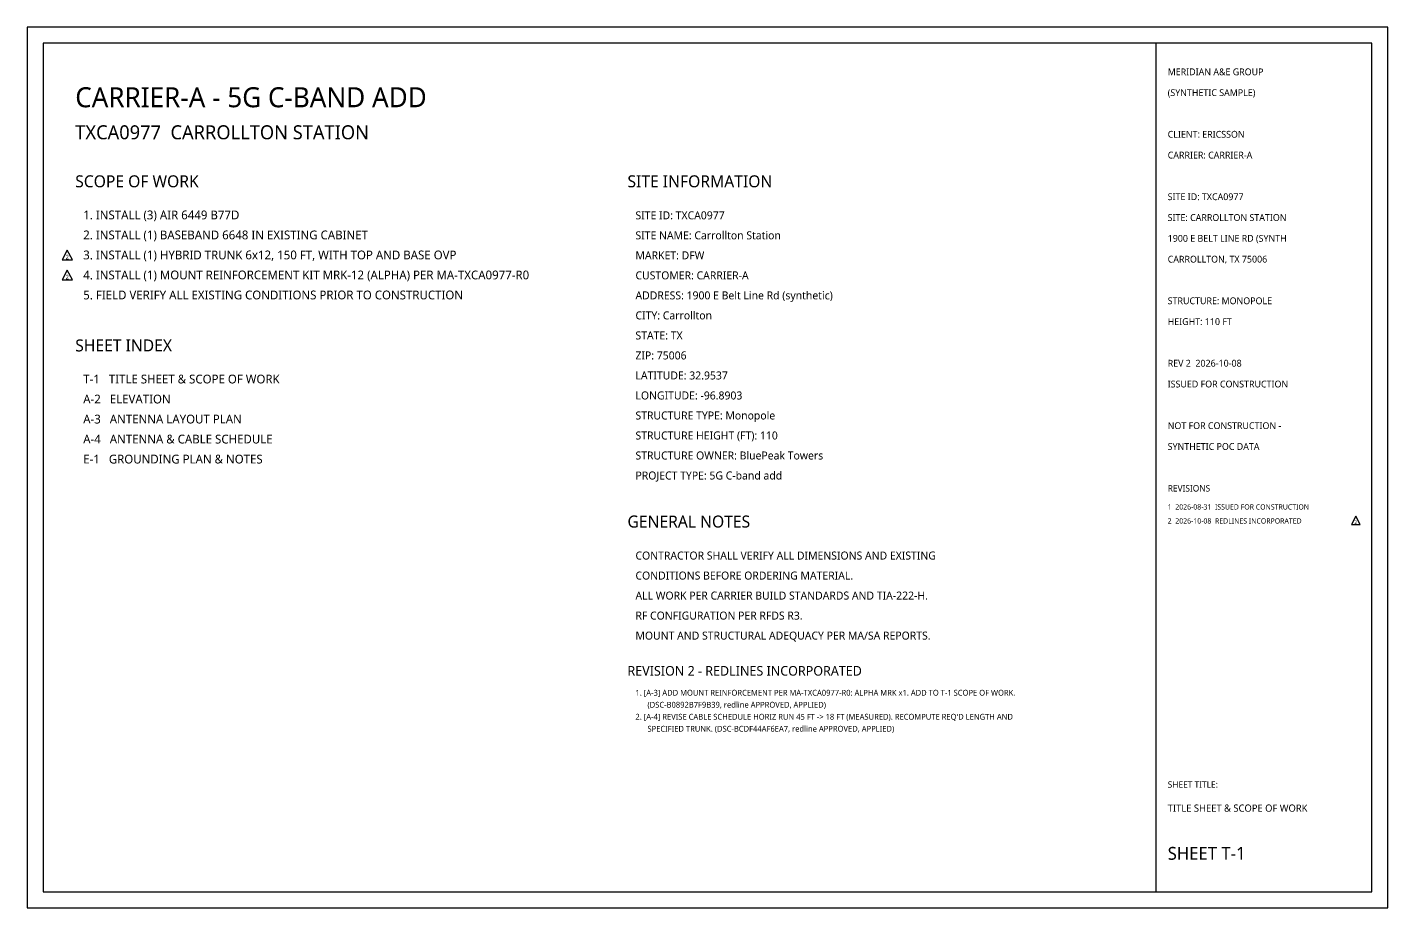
# Model space of a CAD drawing. Extents: x 0 to 1940, y 0 to 220.
# Drawn here: x 0 to 340, y 0 to 220 of the extents above; entities that cross this region are included whole.
import ezdxf
from ezdxf.enums import TextEntityAlignment as Align

# ---------------------------------------------------------------- set-up
doc = ezdxf.new("R2010")
doc.units = 0
for name, color, linetype in [('A-BORDER', 7, 'Continuous'), ('A-REV', 1, 'Continuous'), ('A-TEXT', 7, 'Continuous'), ('A-TITLE', 7, 'Continuous')]:
    doc.layers.add(name, color=color, linetype=linetype)
doc.styles.add('OpenSans', font='OpenSans-Regular.ttf')

msp = doc.modelspace()

# ---------------------------------------------------------------- linework, layer by layer
at = {"layer": 'A-BORDER'}
for points in [[(0, 0), (340, 0), (340, 220), (0, 220)], [(4, 4), (336, 4), (336, 216), (4, 216)]]:
    msp.add_lwpolyline(points, close=True, dxfattribs=at)
at = {"layer": 'A-REV'}
for points in [[(8.7, 161.86), (11.3, 161.86), (10, 164.33)], [(8.7, 156.86), (11.3, 156.86), (10, 159.33)], [(330.9, 95.72), (333.1, 95.72), (332, 97.81)]]:
    msp.add_lwpolyline(points, close=True, dxfattribs=at)
at = {"layer": 'A-TITLE'}
msp.add_lwpolyline([(282, 4), (336, 4), (336, 216), (282, 216)], close=True, dxfattribs=at)

# ---------------------------------------------------------------- texts
at = {"layer": 'A-REV', "style": 'OpenSans'}
for height, p in [(1.09, (10, 162.59)), (1.09, (10, 157.59)), (0.924, (332, 96.34))]:
    msp.add_text('2', height=height, dxfattribs=at).set_placement(p, align=Align.MIDDLE_CENTER)
for s, height, p in [('2  2026-10-08  REDLINES INCORPORATED', 1.3, (285, 96)), ('REVISION 2 - REDLINES INCORPORATED', 2.4, (150, 58)), ('1. [A-3] ADD MOUNT REINFORCEMENT PER MA-TXCA0977-R0: ALPHA MRK x1. ADD TO T-1 SCOPE OF WORK.', 1.45, (152, 53)), ('(DSC-B0892B7F9B39, redline APPROVED, APPLIED)', 1.45, (155, 50)), ("2. [A-4] REVISE CABLE SCHEDULE HORIZ RUN 45 FT -> 18 FT (MEASURED). RECOMPUTE REQ'D LENGTH AND", 1.45, (152, 47)), ('SPECIFIED TRUNK. (DSC-BCDF44AF6EA7, redline APPROVED, APPLIED)', 1.45, (155, 44))]:
    msp.add_text(s, height=height, dxfattribs=at).set_placement(p)
at = {"layer": 'A-TEXT', "style": 'OpenSans'}
for s, height, p in [('CARRIER-A - 5G C-BAND ADD', 5, (12, 200)), ('TXCA0977  CARROLLTON STATION', 3.5, (12, 192)), ('SCOPE OF WORK', 3, (12, 180)), ('SITE INFORMATION', 3, (150, 180)), ('1. INSTALL (3) AIR 6449 B77D', 2.2, (14, 172)), ('SITE ID: TXCA0977', 2, (152, 172)), ('2. INSTALL (1) BASEBAND 6648 IN EXISTING CABINET', 2.2, (14, 167)), ('SITE NAME: Carrollton Station', 2, (152, 167)), ('3. INSTALL (1) HYBRID TRUNK 6x12, 150 FT, WITH TOP AND BASE OVP', 2.2, (14, 162)), ('MARKET: DFW', 2, (152, 162)), ('4. INSTALL (1) MOUNT REINFORCEMENT KIT MRK-12 (ALPHA) PER MA-TXCA0977-R0', 2.2, (14, 157)), ('CUSTOMER: CARRIER-A', 2, (152, 157)), ('5. FIELD VERIFY ALL EXISTING CONDITIONS PRIOR TO CONSTRUCTION', 2.2, (14, 152)), ('ADDRESS: 1900 E Belt Line Rd (synthetic)', 2, (152, 152)), ('CITY: Carrollton', 2, (152, 147)), ('STATE: TX', 2, (152, 142)), ('SHEET INDEX', 3, (12, 139)), ('ZIP: 75006', 2, (152, 137)), ('T-1   TITLE SHEET & SCOPE OF WORK', 2.2, (14, 131)), ('LATITUDE: 32.9537', 2, (152, 132)), ('A-2   ELEVATION', 2.2, (14, 126)), ('LONGITUDE: -96.8903', 2, (152, 127)), ('A-3   ANTENNA LAYOUT PLAN', 2.2, (14, 121)), ('STRUCTURE TYPE: Monopole', 2, (152, 122)), ('STRUCTURE HEIGHT (FT): 110', 2, (152, 117)), ('A-4   ANTENNA & CABLE SCHEDULE', 2.2, (14, 116)), ('E-1   GROUNDING PLAN & NOTES', 2.2, (14, 111)), ('STRUCTURE OWNER: BluePeak Towers', 2, (152, 112)), ('PROJECT TYPE: 5G C-band add', 2, (152, 107)), ('GENERAL NOTES', 3, (150, 95)), ('CONTRACTOR SHALL VERIFY ALL DIMENSIONS AND EXISTING', 2, (152, 87)), ('CONDITIONS BEFORE ORDERING MATERIAL.', 2, (152, 82)), ('ALL WORK PER CARRIER BUILD STANDARDS AND TIA-222-H.', 2, (152, 77)), ('RF CONFIGURATION PER RFDS R3.', 2, (152, 72)), ('MOUNT AND STRUCTURAL ADEQUACY PER MA/SA REPORTS.', 2, (152, 67))]:
    msp.add_text(s, height=height, dxfattribs=at).set_placement(p)
at = {"layer": 'A-TITLE', "style": 'OpenSans'}
for s, height, p in [('MERIDIAN A&E GROUP', 1.7, (285, 208)), ('(SYNTHETIC SAMPLE)', 1.7, (285, 202.8)), ('CLIENT: ERICSSON', 1.7, (285, 192.4)), ('CARRIER: CARRIER-A', 1.7, (285, 187.2)), ('SITE ID: TXCA0977', 1.7, (285, 176.8)), ('SITE: CARROLLTON STATION', 1.7, (285, 171.6)), ('1900 E BELT LINE RD (SYNTH', 1.7, (285, 166.4)), ('CARROLLTON, TX 75006', 1.7, (285, 161.2)), ('STRUCTURE: MONOPOLE', 1.7, (285, 150.8)), ('HEIGHT: 110 FT', 1.7, (285, 145.6)), ('REV 2  2026-10-08', 1.7, (285, 135.2)), ('ISSUED FOR CONSTRUCTION', 1.7, (285, 130)), ('NOT FOR CONSTRUCTION -', 1.7, (285, 119.6)), ('SYNTHETIC POC DATA', 1.7, (285, 114.4)), ('REVISIONS', 1.6, (285, 104)), ('1  2026-08-31  ISSUED FOR CONSTRUCTION', 1.3, (285, 99.5)), ('SHEET TITLE:', 1.6, (285, 30)), ('TITLE SHEET & SCOPE OF WORK', 1.8, (285, 24)), ('SHEET T-1', 3.2, (285, 12))]:
    msp.add_text(s, height=height, dxfattribs=at).set_placement(p)

doc.saveas('drawing.dxf')
